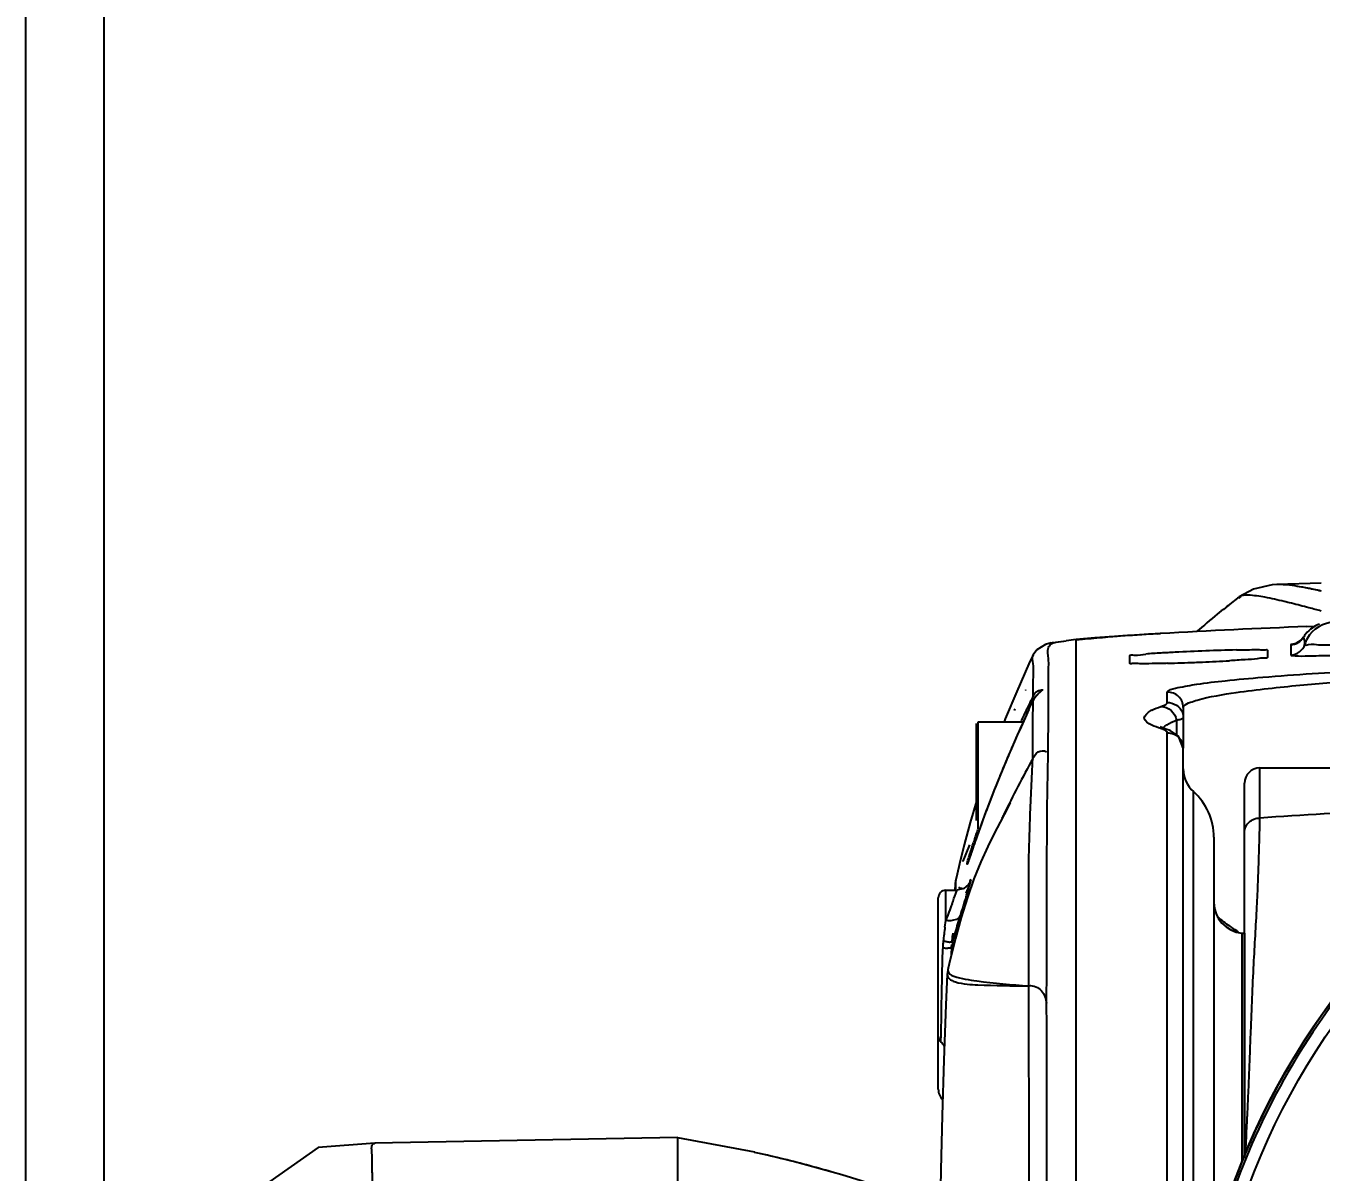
# Model space of a CAD drawing. Header units: millimetres. Extents: x 4086 to 8300, y 123 to 1549.
# Drawn here: x 7249.66 to 7270.8, y 832.67 to 851.37 of the extents above; entities that cross this region are included whole.
import ezdxf

# ---------------------------------------------------------------- set-up
doc = ezdxf.new("R2010")
doc.units = ezdxf.units.MM
doc.layers.add('外形图', color=7, linetype='Continuous')
doc.layers.add('尺寸标注', color=7, linetype='Continuous')
doc.styles.add('思源黑', font='SourceHanSansCN-Normal.ttf')
doc.dimstyles.new('尺寸标注_1_4比例', dxfattribs={"dimtxt": 7, "dimasz": 6, "dimexe": 2, "dimexo": 1.5, "dimgap": 1, "dimtad": 1, "dimdec": 1, "dimlfac": 4, "dimdsep": 46, "dimtxsty": '思源黑', "dimcen": 0.09, "dimadec": 0, "dimazin": 0, "dimtp": 0.01, "dimtm": 0.01, "dimtfac": 1, "dimtdec": 1, "dimtofl": 0, "dimtmove": 0, "dimatfit": 3, "dimfxl": 1, "dimtolj": 1, "dimarcsym": 0})

# ---------------------------------------------------------------- blocks, each defined once
blk = doc.blocks.new('*D763')
at = {"layer": 'Defpoints', "color": 0}
for p in [(7309.673, 854.718), (7250.934, 818.1), (7309.673, 816.583)]:
    blk.add_point(p, dxfattribs=at)
at = {"layer": '尺寸标注', "color": 0, "lineweight": -2}
for p, q in [((7250.934, 819.6), (7250.934, 856.718)), ((7309.673, 818.083), (7309.673, 856.718)), ((7256.934, 854.718), (7303.673, 854.718))]:
    blk.add_line(p, q, dxfattribs=at)
at = {"layer": '尺寸标注', "color": 0}
for points in [[(7256.934, 855.718), (7256.934, 853.718), (7250.934, 854.718)], [(7303.673, 853.718), (7303.673, 855.718), (7309.673, 854.718)]]:
    blk.add_solid(points, dxfattribs=at)
at = {"layer": '尺寸标注', "color": 0, "insert": (7280.303, 859.347), "char_height": 7, "attachment_point": 5, "style": '思源黑'}
blk.add_mtext('\\A1;235', dxfattribs=at)
blk = doc.blocks.new('*D764')
at = {"layer": 'Defpoints', "color": 0}
for p in [(7310.951, 866.988), (7310.951, 722.956), (7249.657, 721.212)]:
    blk.add_point(p, dxfattribs=at)
at = {"layer": '尺寸标注', "color": 0, "lineweight": -2}
for p, q in [((7249.657, 722.712), (7249.657, 868.988)), ((7310.951, 724.456), (7310.951, 868.988)), ((7255.657, 866.988), (7304.951, 866.988))]:
    blk.add_line(p, q, dxfattribs=at)
at = {"layer": '尺寸标注', "color": 0}
for points in [[(7255.657, 867.988), (7255.657, 865.988), (7249.657, 866.988)], [(7304.951, 865.988), (7304.951, 867.988), (7310.951, 866.988)]]:
    blk.add_solid(points, dxfattribs=at)
at = {"layer": '尺寸标注', "color": 0, "insert": (7280.304, 871.612), "char_height": 7, "attachment_point": 5, "style": '思源黑'}
blk.add_mtext('\\A1;245.2', dxfattribs=at)

msp = doc.modelspace()

# ---------------------------------------------------------------- linework, layer by layer
at = {"layer": '外形图'}
for p, q in [((7269.6952, 842.1793), (7269.4643, 842.0513)), ((7270.0777, 842.2528), (7270.0762, 842.2528)), ((7270.8009, 842.2778), (7270.0777, 842.2528)), ((7270.8009, 842.2778), (7270.0777, 842.2528)), ((7269.4642, 842.0513), (7269.2858, 841.9133)), ((7269.457, 842.045), (7269.4364, 842.0294)), ((7269.4642, 842.0513), (7269.457, 842.045)), ((7269.2858, 841.9133), (7269.2381, 841.8757)), ((7270.5686, 841.5677), (7270.6967, 841.5727)), ((7266.8015, 830.5585), (7266.8014, 841.3542)), ((7266.8021, 841.3541), (7266.802, 841.3552)), ((7268.1312, 841.4508), (7268.18, 841.4537)), ((7268.1744, 841.4534), (7268.18, 841.4537)), ((7270.514, 841.3943), (7270.514, 841.3942)), ((7266.1583, 841.1869), (7266.1017, 841.1048)), ((7266.3044, 841.2774), (7266.1583, 841.1869)), ((7266.3938, 841.3007), (7266.3044, 841.2774)), ((7266.4335, 841.3073), (7266.3868, 841.2993)), ((7266.3868, 841.2993), (7266.3938, 841.3007)), ((7266.3938, 841.3007), (7266.4338, 841.3054)), ((7266.3946, 841.2808), (7266.4, 841.2847)), ((7269.9264, 841.1843), (7269.9264, 841.0648)), ((7270.3065, 841.1614), (7270.3054, 841.1002)), ((7270.3084, 841.2726), (7270.3065, 841.1614)), ((7270.3893, 841.2897), (7270.3567, 841.2802)), ((7270.5325, 841.3061), (7270.5362, 841.2792)), ((7266.032, 840.9576), (7265.8322, 840.5109)), ((7266.1017, 841.1058), (7266.032, 840.9576)), ((7266.101, 841.1041), (7266.1017, 841.1058)), ((7267.6764, 840.9712), (7267.6764, 841.0907)), ((7266.3489, 840.1082), (7266.3493, 840.7788)), ((7265.8322, 840.5109), (7265.6462, 840.0611)), ((7266.0998, 840.4281), (7266.0998, 840.613)), ((7268.2907, 840.4432), (7268.2907, 840.4974)), ((7266.1128, 840.3895), (7266.0971, 840.3593)), ((7266.0985, 840.3621), (7266.0971, 840.3593)), ((7266.0977, 839.9972), (7266.0985, 840.3621)), ((7268.2907, 840.3305), (7268.2907, 840.4432)), ((7265.6462, 840.0611), (7265.6277, 840.0128)), ((7265.9914, 840.1289), (7265.9678, 840.0777)), ((7265.9921, 840.1305), (7265.9914, 840.1289)), ((7266.0317, 840.2164), (7265.9921, 840.1305)), ((7266.3475, 839.57), (7266.3489, 840.1082)), ((7268.5515, 840.2479), (7268.5515, 839.5863)), ((7265.1764, 838.4015), (7265.1764, 839.9878)), ((7265.2014, 838.2628), (7265.2014, 840.0128)), ((7265.2014, 840.0128), (7265.9383, 840.0128)), ((7265.8807, 839.8857), (7265.8357, 839.785)), ((7266.0958, 839.6094), (7266.0977, 839.9972)), ((7268.2676, 839.895), (7268.1722, 839.9297)), ((7268.3351, 839.8709), (7268.2688, 839.8947)), ((7268.3613, 840.0066), (7268.3657, 840.0087)), ((7268.442, 840.0421), (7268.442, 839.7994)), ((7268.2907, 839.788), (7268.2907, 839.8326)), ((7268.2907, 839.4882), (7268.2907, 839.788)), ((7266.0941, 839.4099), (7266.0958, 839.6094)), ((7268.2907, 839.4239), (7268.2907, 839.4882)), ((7268.2907, 839.1625), (7268.2907, 839.4239)), ((7268.5515, 839.5863), (7268.5515, 839.5833)), ((7268.5515, 817.4423), (7268.5515, 839.5833)), ((7269.8014, 838.4444), (7269.8014, 839.2628)), ((7269.8014, 839.2628), (7273.9868, 839.2628)), ((7268.2907, 838.7976), (7268.2907, 839.1625)), ((7269.5514, 832.9257), (7269.5514, 839.0128)), ((7268.2907, 818.2217), (7268.2907, 838.7976)), ((7268.7182, 829.471), (7268.7182, 838.8745)), ((7265.7264, 838.6903), (7265.6936, 838.6275)), ((7265.2338, 838.2906), (7265.2058, 838.2125)), ((7264.9763, 838.0086), (7264.8992, 837.6988)), ((7265.1339, 838.0084), (7265.1141, 837.9512)), ((7269.0514, 838.1305), (7269.0514, 831.4258)), ((7264.9528, 837.7379), (7264.9511, 837.7343)), ((7265.062, 837.7995), (7265.0587, 837.7899)), ((7264.859, 837.5274), (7264.8384, 837.4371)), ((7264.8992, 837.6988), (7264.859, 837.5274)), ((7264.8256, 837.3094), (7264.8229, 837.2571)), ((7264.8295, 837.3756), (7264.8233, 837.2571)), ((7264.8255, 837.3106), (7264.8241, 837.2851)), ((7264.8285, 837.3538), (7264.8257, 837.31)), ((7264.8292, 837.377), (7264.8277, 837.3561)), ((7264.8293, 837.3771), (7264.8292, 837.377)), ((7264.83, 837.3822), (7264.8295, 837.3754)), ((7264.8299, 837.3767), (7264.8295, 837.3754)), ((7264.8295, 837.3754), (7264.8295, 837.3753)), ((7264.8332, 837.346), (7264.8306, 837.2877)), ((7264.8396, 837.4407), (7264.839, 837.4395)), ((7264.5514, 834.8856), (7264.5514, 837.14)), ((7264.6743, 837.2649), (7264.8553, 837.2681)), ((7264.6743, 836.7747), (7264.6743, 837.2649)), ((7264.8235, 837.2727), (7264.823, 837.2641)), ((7264.8236, 837.2745), (7264.8235, 837.2727)), ((7264.8241, 837.2851), (7264.8236, 837.2745)), ((7264.9666, 837.2965), (7264.8553, 837.2681)), ((7265.0068, 837.1657), (7265.0136, 837.1872)), ((7264.6607, 836.6652), (7264.6743, 836.7747)), ((7264.7761, 836.4762), (7264.7741, 836.4395)), ((7264.7762, 836.4767), (7264.7761, 836.4762)), ((7264.7927, 836.4671), (7264.7927, 836.5659)), ((7269.5079, 836.5669), (7269.5079, 832.8234)), ((7269.5079, 836.5669), (7269.5514, 836.5631)), ((7269.5514, 836.5631), (7269.5514, 832.8992)), ((7264.62, 836.1207), (7264.6241, 836.3097)), ((7264.7691, 836.3502), (7264.7609, 836.2009)), ((7264.7691, 836.3502), (7264.7718, 836.3794)), ((7264.7757, 836.2843), (7264.7741, 836.2545)), ((7264.7841, 836.4377), (7264.7757, 836.2843)), ((7264.7452, 836.138), (7264.7113, 835.9948)), ((7264.7112, 835.9941), (7264.6979, 835.8967)), ((7264.6979, 835.8982), (7264.6979, 835.8967)), ((7264.7113, 835.9948), (7264.7112, 835.9941)), ((7264.5971, 834.9141), (7264.6031, 835.2593)), ((7264.5514, 834.0202), (7264.5514, 834.8856)), ((7264.5951, 834.7907), (7264.5971, 834.9141)), ((7269.6448, 834.6766), (7269.6556, 834.9603)), ((7255.353, 833.1393), (7254.4304, 833.0667)), ((7255.353, 833.1386), (7255.3344, 833.1298)), ((7260.2941, 833.2301), (7255.353, 833.1386)), ((7260.2909, 833.2304), (7260.2917, 833.1995)), ((7260.2941, 833.2301), (7261.5514, 832.9971)), ((7254.4304, 833.0667), (7253.4897, 832.4086)), ((7261.5514, 832.9971), (7261.5514, 832.9884))]:
    msp.add_line(p, q, dxfattribs=at)
for points in [[(7270.0762, 842.2528), (7270.0043, 842.2482), (7269.6952, 842.1793)], [(7268.1744, 841.4534), (7267.6707, 841.4225), (7267.1048, 841.3819), (7266.802, 841.3552)], [(7270.514, 841.3943), (7270.478, 841.3477), (7270.3893, 841.2897)], [(7266.1982, 840.4871), (7266.1972, 840.4872), (7266.1128, 840.3895)], [(7265.9678, 840.0777), (7265.9249, 839.9834), (7265.8807, 839.8857)], [(7268.5515, 839.5863), (7268.4738, 839.7781), (7268.3351, 839.8709)], [(7265.8357, 839.785), (7265.7903, 839.6821), (7265.7447, 839.5775)], [(7265.7447, 839.5775), (7265.6992, 839.4718), (7265.6541, 839.3655), (7265.6096, 839.2591), (7265.5658, 839.153), (7265.5231, 839.0478), (7265.4815, 838.9439), (7265.4412, 838.8418), (7265.4024, 838.742)], [(7265.6936, 838.6275), (7265.5602, 838.3751), (7265.4662, 838.194), (7265.3594, 837.9782), (7265.2466, 837.7301), (7265.134, 837.4523), (7265.0262, 837.1484), (7264.9247, 836.8219), (7264.8302, 836.4788), (7264.7452, 836.138)], [(7265.1764, 838.7182), (7265.0738, 838.3696), (7264.9763, 838.0086)], [(7265.4024, 838.742), (7265.3651, 838.6448), (7265.3295, 838.5506), (7265.2957, 838.46)], [(7265.2957, 838.46), (7265.2638, 838.3732), (7265.2338, 838.2906)], [(7265.2058, 838.2125), (7265.1798, 838.1393), (7265.1558, 838.0712), (7265.1339, 838.0084)], [(7265.0635, 838.0074), (7265.0036, 837.859), (7264.9817, 837.8053), (7264.9648, 837.765), (7264.9528, 837.7379)], [(7265.1141, 837.9512), (7265.0555, 837.7808), (7265.0459, 837.7533), (7265.0385, 837.7322), (7265.0331, 837.7176), (7265.0326, 837.7162)], [(7264.8385, 837.4375), (7264.8325, 837.4048), (7264.83, 837.3822)], [(7265.0704, 837.4003), (7265.0698, 837.399), (7265.0441, 837.3598), (7264.9666, 837.2965)], [(7264.7901, 836.5572), (7264.7834, 836.5307), (7264.7787, 836.5036), (7264.7761, 836.4762)], [(7264.6979, 835.8982), (7264.6771, 835.3978), (7264.6438, 834.4938), (7264.616, 833.5926), (7264.5935, 832.7036), (7264.5761, 831.8376), (7264.5634, 831.0068), (7264.5547, 830.2181), (7264.5495, 829.4896), (7264.5472, 828.8211), (7264.547, 828.5128)]]:
    msp.add_lwpolyline(points, dxfattribs=at)
for radius in [11.625, 11.375]:
    msp.add_circle((7280.3014, 828.5128), radius, dxfattribs=at)
for centre, radius, start, end in [((7268.9701, 834.0136), 8.3376, 77.31789, 79.04414), ((7268.7285, 832.8912), 9.4857, 77.38258, 78.0897), ((7276.8587, 832.2518), 12.2757, 127.20297, 128.37373), ((7269.9084, 841.43), 0.7518, 123.08046, 126.93925), ((7276.927, 832.1673), 12.3843, 129.15617, 131.19875), ((7276.8872, 832.2158), 12.3216, 128.37349, 129.15509), ((7266.5027, 826.3352), 16.0722, 75.23063, 76.26589), ((7266.5027, 826.3352), 16.0722, 75.23063, 76.26589), ((7266.5271, 826.4668), 15.9386, 74.79761, 75.19498), ((7266.5271, 826.4668), 15.9386, 74.79761, 75.19498), ((7266.2708, 825.5118), 16.9275, 74.47752, 74.80809), ((7266.2708, 825.5118), 16.9275, 74.47752, 74.80809), ((7275.4299, 714.6478), 127.013, 92.193496, 93.272244), ((7267.604, 833.2309), 8.1633, 95.64227, 96.76925), ((7270.3539, 800.3937), 41.1158, 93.94508, 94.28469), ((7271.3698, 785.6731), 55.8715, 93.62579, 93.94584), ((7272.4206, 769.1648), 72.4132, 93.395914, 93.629524), ((7270.9356, 841.142), 0.4913, 141.08425, 149.11037), ((7271.0157, 841.1372), 0.5001, 151.2409, 163.49768), ((7269.2324, 823.1703), 17.9962, 93.34144, 94.11932), ((7269.8317, 813.2783), 27.9063, 93.15282, 93.38595), ((7270.1008, 808.4049), 32.7871, 92.9436, 93.15403), ((7270.3429, 804.1114), 37.0874, 91.42576, 92.9765), ((7267.217, 878.5352), 37.5814, 271.64487, 272.31518), ((7267.0031, 884.2069), 43.2572, 272.29475, 272.4682), ((7267.2558, 878.6531), 37.6977, 272.44805, 273.11738), ((7267.1192, 839.7622), 1.3789, 145.85742, 146.40825), ((7268.3018, 840.248), 0.2497, 359.98989, 92.55665), ((7273.6549, 836.4356), 8.5454, 153.08961, 153.72989), ((7238.9461, 852.7218), 29.8331, 335.21723, 335.52512), ((7271.9763, 837.2884), 6.6626, 152.38741, 153.09569), ((7270.3018, 838.1643), 4.7729, 151.71993, 152.38773), ((7291.3118, 828.4695), 27.8759, 155.27163, 156.46835), ((7270.4312, 837.8786), 5.1912, 153.13594, 153.42467), ((7277.1593, 834.7078), 12.4526, 153.73787, 154.68522), ((7268.3182, 839.6503), 0.6196, 117.07356, 119.04113), ((7280.3014, 828.5128), 11.625, 262.871, 247.12901), ((7280.3014, 828.5128), 11.625, 262.87101, 247.12901), ((7286.9601, 830.3884), 23.1199, 156.52238, 157.16482), ((7286.3344, 830.6492), 22.4421, 157.15863, 157.9405), ((7279.3112, 831.9701), 15.1672, 150.62519, 154.48678), ((7269.0515, 839.2472), 0.5, 180, 228.18468), ((7269.8014, 839.0128), 0.25, 90, 180), ((7285.8227, 830.8584), 21.8893, 157.94494, 159.24523), ((7268.0514, 838.1292), 1, 0, 48.18468), ((7286.0701, 830.7675), 22.1528, 159.25212, 160.28424), ((7294.9991, 454.8508), 384.4203, 93.131953, 93.758265), ((7279.5627, 831.8471), 15.4471, 154.47673, 154.74672), ((7279.9113, 833.3762), 15.5052, 161.6761, 162.46216), ((7264.6764, 837.14), 0.125, 91, 180), ((7308.6153, 823.32), 45.7537, 162.38535, 162.79841), ((7297.3741, 824.6318), 34.8816, 159.15108, 159.62774), ((7269.5514, 837.065), 0.5, 180, 265), ((7289.6107, 829.2079), 25.8579, 163.11459, 163.43692), ((7293.2287, 828.1091), 29.6392, 162.8459, 163.1136), ((7271.1601, 839.3526), 3.2522, 235.30598, 237.60419), ((7304.8183, 831.6961), 40.4638, 173.11133, 173.28324), ((7322.7586, 829.5281), 58.5346, 172.996511, 173.11074), ((7287.598, 829.8068), 23.758, 163.43768, 163.79617), ((7271.2788, 839.5377), 3.4721, 237.58588, 238.18953), ((7265.9495, 836.2807), 1.3257, 177.03852, 178.74697), ((7265.8838, 836.2841), 1.2599, 175.22901, 177.03962), ((7265.8138, 836.29), 1.1896, 173.3011, 175.23024), ((7264.6764, 834.8856), 0.125, 180, 229.41776), ((7264.4325, 834.6008), 0.25, 27.61683, 49.41776), ((7264.8014, 834.0202), 0.25, 180, 224.57594), ((7257.2738, 813.4332), 20.0176, 70.16171, 77.66107), ((7257.2794, 813.4567), 19.9934, 75.1585, 77.66235), ((7257.2675, 813.4098), 20.0418, 73.91346, 75.15982)]:
    msp.add_arc(centre, radius, start, end, dxfattribs=at)
for points, knots in [([(7270.6861, 842.1726), (7270.6244, 842.1857), (7270.424, 842.2251), (7270.2193, 842.2583), (7270.0777, 842.2528)], [0, 0, 0, 0, 0.3080704, 1, 1, 1, 1]), ([(7270.5547, 842.1992), (7270.5074, 842.2083), (7270.3501, 842.2364), (7270.1897, 842.2572), (7270.0777, 842.2528)], [0, 0, 0, 0, 0.3003585, 1, 1, 1, 1]), ([(7269.8849, 842.0459), (7269.7937, 842.0633), (7269.6592, 842.0841), (7269.5033, 842.081), (7269.4643, 842.0513)], [0, 0, 0, 0, 0.6541143, 1, 1, 1, 1]), ([(7270.3185, 841.9478), (7270.2778, 841.9578), (7270.1338, 841.9925), (7269.9893, 842.026), (7269.8849, 842.0459)], [0, 0, 0, 0, 0.2825746, 1, 1, 1, 1]), ([(7266.4338, 841.3054), (7266.4463, 841.3082), (7266.5152, 841.3215), (7266.5848, 841.3305), (7266.6418, 841.3373)], [0, 0, 0, 0, 0.182184, 1, 1, 1, 1]), ([(7266.8014, 841.3542), (7266.8357, 841.3575), (7266.9958, 841.3723), (7267.1561, 841.3851), (7267.2821, 841.3946)], [0, 0, 0, 0, 0.2141472, 1, 1, 1, 1]), ([(7270.514, 841.3942), (7270.5177, 841.3804), (7270.5248, 841.3512), (7270.5301, 841.3216), (7270.5325, 841.3061)], [0, 0, 0, 0, 0.4753362, 1, 1, 1, 1]), ([(7266.3493, 840.7788), (7266.349, 840.8677), (7266.3688, 841.0144), (7266.3275, 841.1718), (7266.3502, 841.2283)], [0, 0, 0, 0, 0.5934934, 1, 1, 1, 1]), ([(7266.3502, 841.2283), (7266.3541, 841.2381), (7266.3671, 841.2579), (7266.3846, 841.2732), (7266.3946, 841.2808)], [0, 0, 0, 0, 0.4585192, 1, 1, 1, 1]), ([(7266.4, 841.2847), (7266.4052, 841.2884), (7266.4163, 841.2956), (7266.4278, 841.3022), (7266.4338, 841.3054)], [0, 0, 0, 0, 0.4815078, 1, 1, 1, 1]), ([(7267.6764, 841.0907), (7267.6764, 841.1137), (7267.8179, 841.0859), (7267.8745, 841.1152), (7267.9397, 841.12)], [0, 0, 0, 0, 0.2603085, 1, 1, 1, 1]), ([(7269.4201, 841.1873), (7269.4905, 841.189), (7269.6101, 841.1886), (7269.7812, 841.199), (7269.8549, 841.1809), (7269.9264, 841.1959), (7269.9264, 841.1843)], [0, 0, 0, 0, 0.4164964, 0.733476, 0.9317486, 1, 1, 1, 1]), ([(7270.3101, 841.2739), (7270.3097, 841.2737), (7270.309, 841.2734), (7270.3084, 841.2729), (7270.3084, 841.2726)], [0, 0, 0, 0, 0.6519953, 1, 1, 1, 1]), ([(7270.3591, 841.2811), (7270.3481, 841.28), (7270.3319, 841.2778), (7270.3152, 841.2759), (7270.3101, 841.2739)], [0, 0, 0, 0, 0.6678902, 1, 1, 1, 1]), ([(7270.5362, 841.2792), (7270.5366, 841.2598), (7270.6552, 841.293), (7270.7724, 841.2607), (7271.0273, 841.2806), (7271.2013, 841.2803), (7271.2985, 841.2831)], [0, 0, 0, 0, 0.0764379, 0.2930375, 0.6172521, 1, 1, 1, 1]), ([(7266.0998, 840.613), (7266.0997, 840.7302), (7266.1232, 840.8875), (7266.081, 841.0589), (7266.0994, 841.1002)], [0, 0, 0, 0, 0.7215045, 1, 1, 1, 1]), ([(7268.2958, 840.9692), (7268.2108, 840.9668), (7268.0653, 840.9665), (7267.8563, 840.9534), (7267.7653, 840.9749), (7267.6764, 840.9568), (7267.6764, 840.9712)], [0, 0, 0, 0, 0.4111309, 0.7292677, 0.9303559, 1, 1, 1, 1]), ([(7268.309, 840.5207), (7268.3546, 840.5503), (7268.5154, 840.5836), (7268.8219, 840.6392), (7269.2858, 840.6917), (7270.182, 840.7751), (7271.5885, 840.8611), (7272.7913, 840.9065), (7273.4537, 840.9237)], [0, 0, 0, 0, 0.03152, 0.092482, 0.1827341, 0.3013937, 0.6153985, 1, 1, 1, 1]), ([(7269.9264, 841.0648), (7269.9264, 841.0502), (7269.8381, 841.0614), (7269.7459, 841.0318), (7269.537, 841.0278), (7269.391, 841.0159), (7269.3059, 841.0113)], [0, 0, 0, 0, 0.0706121, 0.2720986, 0.5898918, 1, 1, 1, 1]), ([(7270.3054, 841.1002), (7270.3053, 841.0937), (7270.3452, 841.0981), (7270.4216, 841.0831), (7270.6413, 841.0942), (7270.9384, 841.0936), (7271.177, 841.1018), (7271.3044, 841.1059)], [0, 0, 0, 0, 0.0196773, 0.0765077, 0.2930066, 0.6173018, 1, 1, 1, 1]), ([(7268.7764, 840.3685), (7268.9856, 840.4271), (7269.5466, 840.5169), (7271.1065, 840.6892), (7272.4603, 840.7542), (7273.4643, 840.7819)], [0, 0, 0, 0, 0.138394, 0.3604629, 1, 1, 1, 1]), ([(7266.0986, 840.4256), (7266.1187, 840.4643), (7266.1229, 840.5145), (7266.2663, 840.5448), (7266.2511, 840.5294)], [0, 0, 0, 0, 0.6684275, 1, 1, 1, 1]), ([(7266.1997, 840.4877), (7266.192, 840.4812), (7266.1754, 840.4666), (7266.1598, 840.4509), (7266.1517, 840.4419)], [0, 0, 0, 0, 0.4549113, 1, 1, 1, 1]), ([(7266.2511, 840.5294), (7266.2465, 840.5248), (7266.2284, 840.512), (7266.2116, 840.4977), (7266.1997, 840.4877)], [0, 0, 0, 0, 0.2949297, 1, 1, 1, 1]), ([(7268.2907, 840.4974), (7268.2907, 840.5015), (7268.2957, 840.5114), (7268.304, 840.5174), (7268.309, 840.5207)], [0, 0, 0, 0, 0.4058041, 1, 1, 1, 1]), ([(7266.0986, 840.4256), (7266.0933, 840.4146), (7266.0854, 840.3909), (7266.0835, 840.3654), (7266.0858, 840.353)], [0, 0, 0, 0, 0.4934055, 1, 1, 1, 1]), ([(7266.1517, 840.4419), (7266.1417, 840.4306), (7266.1217, 840.4054), (7266.1057, 840.3775), (7266.0985, 840.3621)], [0, 0, 0, 0, 0.471126, 1, 1, 1, 1]), ([(7268.2865, 840.318), (7268.2878, 840.32), (7268.2899, 840.3239), (7268.2907, 840.3284), (7268.2907, 840.3305)], [0, 0, 0, 0, 0.5285789, 1, 1, 1, 1]), ([(7268.5515, 840.2479), (7268.5515, 840.2552), (7268.5736, 840.3027), (7268.6278, 840.3181), (7268.667, 840.3331)], [0, 0, 0, 0, 0.1479426, 1, 1, 1, 1]), ([(7265.9921, 840.2179), (7265.9879, 840.2086), (7265.9852, 840.1859), (7265.9891, 840.1638), (7265.9933, 840.1526)], [0, 0, 0, 0, 0.4582269, 1, 1, 1, 1]), ([(7268.0367, 839.9611), (7267.9867, 839.9849), (7267.8518, 840.0675), (7267.9722, 840.1669), (7268.0175, 840.192)], [0, 0, 0, 0, 0.5167233, 1, 1, 1, 1]), ([(7268.442, 840.0421), (7268.4552, 840.0447), (7268.4786, 840.0498), (7268.5019, 840.0559), (7268.512, 840.0589)], [0, 0, 0, 0, 0.5593708, 1, 1, 1, 1]), ([(7268.512, 840.0589), (7268.5194, 840.0612), (7268.5315, 840.0653), (7268.5432, 840.0709), (7268.5471, 840.0741)], [0, 0, 0, 0, 0.6067088, 1, 1, 1, 1]), ([(7268.537, 840.1642), (7268.5417, 840.1508), (7268.549, 840.1234), (7268.5515, 840.0951), (7268.5515, 840.081)], [0, 0, 0, 0, 0.5024482, 1, 1, 1, 1]), ([(7268.5471, 840.0741), (7268.5484, 840.0751), (7268.5505, 840.0771), (7268.5515, 840.0798), (7268.5515, 840.081)], [0, 0, 0, 0, 0.5741312, 1, 1, 1, 1]), ([(7281.5742, 840.0299), (7280.8907, 840.1054), (7279.8519, 840.1271), (7278.4833, 839.972), (7277.1336, 839.6958), (7275.5006, 839.1263), (7273.6948, 838.1068), (7272.0981, 836.7831), (7270.7615, 835.1972), (7269.7273, 833.3995), (7269.0283, 831.4468), (7268.6866, 829.4012), (7268.7132, 827.3273), (7269.1071, 825.2911), (7269.8558, 823.357), (7270.9358, 821.5863), (7272.3122, 820.0352), (7273.5361, 819.0731), (7274.4129, 818.5287), (7274.864, 818.2769), (7275.325, 818.0441), (7275.6386, 817.9015), (7275.7972, 817.8346)], [0, 0, 0, 0, 0.0624913, 0.093768, 0.1250446, 0.1875359, 0.2500272, 0.3125184, 0.3750097, 0.437501, 0.4999922, 0.5624835, 0.6249747, 0.687466, 0.7499573, 0.8124485, 0.8749398, 0.9374311, 0.9530736, 0.9687148, 0.9843584, 1, 1, 1, 1]), ([(7268.1865, 839.9043), (7268.2, 839.9051), (7268.2272, 839.9042), (7268.2539, 839.8988), (7268.267, 839.8951)], [0, 0, 0, 0, 0.4985078, 1, 1, 1, 1]), ([(7268.2237, 839.8912), (7268.2179, 839.8936), (7268.2056, 839.8982), (7268.1931, 839.9023), (7268.1865, 839.9043)], [0, 0, 0, 0, 0.4759609, 1, 1, 1, 1]), ([(7268.2907, 839.8326), (7268.2907, 839.8441), (7268.2698, 839.8722), (7268.2415, 839.884), (7268.2237, 839.8912)], [0, 0, 0, 0, 0.3748366, 1, 1, 1, 1]), ([(7268.3657, 840.0087), (7268.3778, 840.0145), (7268.403, 840.026), (7268.4287, 840.0367), (7268.442, 840.0421)], [0, 0, 0, 0, 0.4821889, 1, 1, 1, 1]), ([(7268.2907, 839.8326), (7268.3555, 839.8354), (7268.4934, 839.7862), (7268.5507, 839.6513), (7268.5515, 839.5863)], [0, 0, 0, 0, 0.4995401, 1, 1, 1, 1]), ([(7266.0941, 839.4099), (7266.1167, 839.4521), (7266.1621, 839.5421), (7266.2803, 839.5498), (7266.3181, 839.5252)], [0, 0, 0, 0, 0.5152464, 1, 1, 1, 1]), ([(7266.3205, 835.4234), (7266.3217, 836.0061), (7266.3257, 837.3883), (7266.3268, 838.7708), (7266.3475, 839.57)], [0, 0, 0, 0, 0.4215993, 1, 1, 1, 1]), ([(7266.0304, 835.7074), (7266.0344, 836.628), (7266.0057, 837.8637), (7266.0822, 839.0962), (7266.0941, 839.4099)], [0, 0, 0, 0, 0.7457064, 1, 1, 1, 1]), ([(7269.5514, 838.2135), (7269.5514, 838.2436), (7269.5648, 838.3053), (7269.6212, 838.3821), (7269.7042, 838.4327), (7269.769, 838.4445), (7269.8014, 838.4445)], [0, 0, 0, 0, 0.2407937, 0.487081, 0.7409332, 1, 1, 1, 1]), ([(7269.6556, 834.9603), (7269.6694, 835.3264), (7269.6959, 836.0057), (7269.7456, 836.8209), (7269.7726, 837.3961), (7269.7861, 837.7732), (7269.7959, 838.1189), (7269.8005, 838.3391), (7269.8014, 838.4444)], [0, 0, 0, 0, 0.3151779, 0.5847538, 0.7025472, 0.8105282, 0.9093816, 1, 1, 1, 1]), ([(7265.2159, 838.2408), (7265.1996, 838.1954), (7265.1475, 838.0486), (7265.097, 837.9012), (7265.062, 837.7995)], [0, 0, 0, 0, 0.3097413, 1, 1, 1, 1]), ([(7265.0531, 837.8066), (7265.0578, 837.8229), (7265.0817, 837.9038), (7265.1066, 837.9844), (7265.1269, 838.0485)], [0, 0, 0, 0, 0.202065, 1, 1, 1, 1]), ([(7265.0329, 837.7164), (7265.0301, 837.7088), (7265.0227, 837.6846), (7265.0279, 837.7457), (7265.0429, 837.7718), (7265.0531, 837.8066)], [0, 0, 0, 0, 0.1718076, 0.2270775, 1, 1, 1, 1]), ([(7265.0587, 837.7899), (7265.0538, 837.7756), (7265.0453, 837.7511), (7265.0366, 837.7266), (7265.0329, 837.7164)], [0, 0, 0, 0, 0.5821199, 1, 1, 1, 1]), ([(7264.8383, 837.4378), (7264.8348, 837.4278), (7264.8345, 837.3964), (7264.8338, 837.3661), (7264.8332, 837.346)], [0, 0, 0, 0, 0.3442673, 1, 1, 1, 1]), ([(7264.9648, 837.2911), (7264.9529, 837.2892), (7264.925, 837.2914), (7264.9009, 837.305), (7264.8889, 837.3139)], [0, 0, 0, 0, 0.446915, 1, 1, 1, 1]), ([(7265.0869, 837.4355), (7265.0666, 837.4366), (7265.0618, 837.3193), (7265.021, 837.2728), (7265.0019, 837.2188)], [0, 0, 0, 0, 0.2615258, 1, 1, 1, 1]), ([(7265.0136, 837.1872), (7265.0198, 837.2069), (7265.0398, 837.2703), (7265.0599, 837.3337), (7265.0729, 837.3776)], [0, 0, 0, 0, 0.3110787, 1, 1, 1, 1]), ([(7265.0729, 837.3776), (7265.0771, 837.392), (7265.0756, 837.4038), (7265.0918, 837.4352), (7265.0869, 837.4355)], [0, 0, 0, 0, 0.7514876, 1, 1, 1, 1]), ([(7264.8387, 837.2127), (7264.8436, 837.2264), (7264.8431, 837.237), (7264.86, 837.2682), (7264.8553, 837.2681)], [0, 0, 0, 0, 0.7545132, 1, 1, 1, 1]), ([(7264.9081, 836.851), (7264.8896, 836.796), (7264.7818, 836.7607), (7264.7007, 836.7698), (7264.6743, 836.7747)], [0, 0, 0, 0, 0.6830728, 1, 1, 1, 1]), ([(7264.6999, 836.3173), (7264.6902, 836.3169), (7264.6684, 836.317), (7264.6466, 836.3186), (7264.6346, 836.3198)], [0, 0, 0, 0, 0.4465496, 1, 1, 1, 1]), ([(7264.7077, 836.4195), (7264.6982, 836.4212), (7264.677, 836.4262), (7264.6562, 836.4326), (7264.6449, 836.4365)], [0, 0, 0, 0, 0.4471007, 1, 1, 1, 1]), ([(7264.7691, 836.3502), (7264.7686, 836.3419), (7264.7474, 836.3185), (7264.7187, 836.3182), (7264.6999, 836.3173)], [0, 0, 0, 0, 0.3047068, 1, 1, 1, 1]), ([(7264.7838, 836.4366), (7264.781, 836.4285), (7264.7549, 836.4105), (7264.7263, 836.4161), (7264.7077, 836.4195)], [0, 0, 0, 0, 0.3120198, 1, 1, 1, 1]), ([(7264.6978, 835.8967), (7264.6967, 835.8658), (7264.7281, 835.814), (7264.7742, 835.7926), (7264.7925, 835.7847)], [0, 0, 0, 0, 0.6087638, 1, 1, 1, 1]), ([(7264.7112, 835.9941), (7264.7035, 835.9605), (7264.7258, 835.8898), (7264.7847, 835.872), (7264.8075, 835.864)], [0, 0, 0, 0, 0.5877066, 1, 1, 1, 1]), ([(7264.8075, 835.864), (7264.9276, 835.8221), (7265.3383, 835.7627), (7265.7465, 835.7224), (7266.0304, 835.7074)], [0, 0, 0, 0, 0.3091292, 1, 1, 1, 1]), ([(7264.7925, 835.7847), (7264.8049, 835.7793), (7264.8789, 835.7518), (7264.9581, 835.7406), (7265.0232, 835.734)], [0, 0, 0, 0, 0.1708973, 1, 1, 1, 1]), ([(7265.0232, 835.734), (7265.0819, 835.728), (7265.4168, 835.7096), (7265.752, 835.7074), (7266.0282, 835.7028)], [0, 0, 0, 0, 0.1760217, 1, 1, 1, 1]), ([(7266.0356, 829.9932), (7266.0365, 830.5112), (7266.0336, 832.4143), (7266.0346, 834.3175), (7266.0282, 835.7028)], [0, 0, 0, 0, 0.2721488, 1, 1, 1, 1]), ([(7266.0305, 835.7074), (7266.1037, 835.7197), (7266.2673, 835.6451), (7266.3064, 835.4949), (7266.3205, 835.4236)], [0, 0, 0, 0, 0.5051981, 1, 1, 1, 1]), ([(7266.3247, 829.8612), (7266.325, 830.361), (7266.3256, 832.2151), (7266.3263, 834.0692), (7266.3205, 835.4234)], [0, 0, 0, 0, 0.269591, 1, 1, 1, 1]), ([(7269.5707, 832.984), (7269.5711, 832.9879), (7269.571, 833.004), (7269.573, 833.0401), (7269.5751, 833.0995), (7269.5803, 833.2158), (7269.5885, 833.3926), (7269.6, 833.6284), (7269.612, 833.8832), (7269.6275, 834.2344), (7269.6381, 834.4996), (7269.6448, 834.6766)], [0, 0, 0, 0, 0.006995, 0.0284141, 0.0640826, 0.1120863, 0.2346169, 0.3775616, 0.5300059, 0.6863612, 1, 1, 1, 1]), ([(7255.3344, 833.1298), (7255.3267, 833.126), (7255.3122, 833.1155), (7255.3012, 833.0954), (7255.297, 833.0768), (7255.2957, 833.0605), (7255.2961, 833.0425), (7255.2979, 833.0148), (7255.3014, 832.9756), (7255.303, 832.9226), (7255.3034, 832.8621), (7255.3036, 832.8193), (7255.304, 832.7966)], [0, 0, 0, 0, 0.0741895, 0.1498545, 0.1919463, 0.2384008, 0.2900545, 0.3472089, 0.477986, 0.6303736, 0.8044209, 1, 1, 1, 1]), ([(7260.2917, 833.1995), (7260.2925, 833.1534), (7260.294, 833.0246), (7260.2959, 832.7774), (7260.2971, 832.4231), (7260.2968, 831.9641), (7260.2941, 831.4039), (7260.2907, 830.7467), (7260.288, 829.9976), (7260.2875, 829.1622), (7260.2906, 828.2464), (7260.2952, 827.257), (7260.2993, 826.2014), (7260.3008, 825.0871), (7260.2978, 823.9229), (7260.29, 822.2996), (7260.2824, 821.0655), (7260.2786, 820.2341)], [0, 0, 0, 0, 0.0106812, 0.0298058, 0.0571931, 0.092663, 0.1359974, 0.1868242, 0.2447329, 0.3093135, 0.3801286, 0.4566299, 0.5382416, 0.6243879, 0.7144484, 0.8076284, 1, 1, 1, 1]), ([(7255.304, 832.7966), (7255.3046, 832.7537), (7255.3065, 832.687), (7255.3086, 832.5946), (7255.3096, 832.5178), (7255.3096, 832.436), (7255.3086, 832.3172), (7255.3072, 832.2257), (7255.3063, 832.163)], [0, 0, 0, 0, 0.2029696, 0.3163324, 0.437543, 0.5665644, 0.7033527, 1, 1, 1, 1])]:
    msp.add_open_spline(points, degree=3, knots=knots, dxfattribs=at)
for points in [[(7270.7745, 841.6085), (7270.6892, 841.578), (7270.6102, 841.5211), (7270.5533, 841.4506)], [(7271.0157, 841.6378), (7270.8458, 841.6378), (7270.6589, 841.5268), (7270.5772, 841.3778)], [(7270.3084, 841.2726), (7270.388, 841.2755), (7270.4732, 841.3258), (7270.514, 841.3942)], [(7270.3054, 841.1002), (7270.4027, 841.1037), (7270.5086, 841.1859), (7270.5362, 841.2792)], [(7268.1865, 840.2639), (7268.2224, 840.2762), (7268.2657, 840.2864), (7268.2865, 840.318)], [(7268.2907, 840.3305), (7268.3897, 840.3348), (7268.504, 840.2576), (7268.537, 840.1642)], [(7268.667, 840.3331), (7268.7028, 840.3468), (7268.7395, 840.3581), (7268.7764, 840.3685)], [(7268.0362, 840.202), (7268.0845, 840.2267), (7268.1353, 840.2463), (7268.1865, 840.2639)], [(7268.1865, 840.2639), (7268.2993, 840.2678), (7268.4286, 840.154), (7268.442, 840.0421)], [(7268.1865, 839.9043), (7268.1356, 839.9202), (7268.0849, 839.938), (7268.0367, 839.9611)], [(7268.2173, 839.9127), (7268.2575, 839.9535), (7268.3096, 839.9817), (7268.3613, 840.0066)], [(7264.7764, 837.0463), (7264.7974, 837.1017), (7264.8187, 837.157), (7264.8387, 837.2127)], [(7269.3089, 836.6786), (7269.2409, 836.7258), (7269.1746, 836.7757), (7269.111, 836.8288)], [(7264.6126, 835.7576), (7264.615, 835.8786), (7264.6174, 835.9997), (7264.62, 836.1207)], [(7264.6031, 835.2593), (7264.6061, 835.4254), (7264.6092, 835.5915), (7264.6126, 835.7576)]]:
    msp.add_open_spline(points, degree=3, dxfattribs=at)

# ---------------------------------------------------------------- dimensions: what is measured, and where the dimension line sits
at = {"layer": '尺寸标注'}
for base, p1, p2, picture, middle in [((7310.9508, 866.9881), (7249.657, 721.2118), (7310.9508, 722.9564), '*D764', (7280.3039, 871.6125)), ((7309.6728, 854.7179), (7250.9337, 818.1001), (7309.6728, 816.5835), '*D763', (7280.3032, 859.347))]:
    dim = msp.add_linear_dim(base=base, p1=p1, p2=p2, dimstyle='尺寸标注_1_4比例', dxfattribs=at)
    dim.commit()
    dim.dimension.update_dxf_attribs({"geometry": picture, "text_midpoint": middle})

doc.saveas('drawing.dxf')
